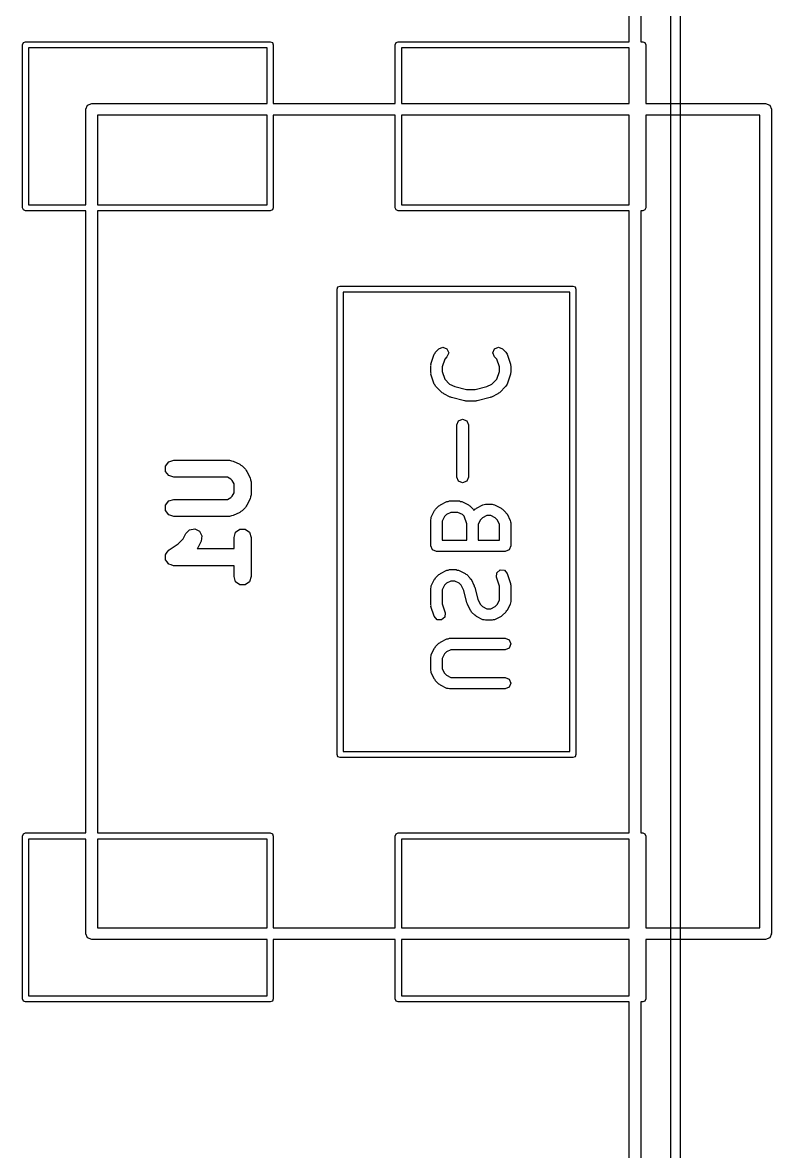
# Model space of a CAD drawing. Extents: x 111.8 to 137.4, y -130 to -95.3.
# Drawn here: x 129.26 to 137.43, y -116.36 to -104.03 of the extents above; entities that cross this region are included whole.
import ezdxf

# ---------------------------------------------------------------- set-up
doc = ezdxf.new("R2010")
doc.units = 0
doc.layers.add('BLACK', color=7, linetype='CONTINUOUS')

msp = doc.modelspace()

# ---------------------------------------------------------------- linework, layer by layer
at = {"layer": 'BLACK', "linetype": 'CONTINUOUS'}
for p, q in [((136.331, -129.922), (136.331, -95.446)), ((136.431, -95.396), (136.431, -129.972)), ((135.876, -104.244), (135.876, -100.639)), ((136.003, -100.576), (136.003, -104.244)), ((129.257, -104.277), (129.267, -104.253)), ((129.257, -106.055), (129.257, -104.277)), ((129.267, -104.253), (129.29, -104.244)), ((129.29, -104.244), (131.96, -104.244)), ((129.323, -104.31), (129.323, -106.022)), ((131.927, -104.31), (129.323, -104.31)), ((131.927, -104.917), (131.927, -104.31)), ((131.96, -104.244), (131.983, -104.253)), ((131.983, -104.253), (131.993, -104.277)), ((131.993, -104.277), (131.993, -104.917)), ((133.324, -104.277), (133.333, -104.253)), ((133.324, -104.917), (133.324, -104.277)), ((133.333, -104.253), (133.357, -104.244)), ((133.357, -104.244), (135.876, -104.244)), ((133.39, -104.31), (133.39, -104.917)), ((135.876, -104.31), (133.39, -104.31)), ((135.876, -104.917), (135.876, -104.31)), ((136.003, -104.244), (136.024, -104.244)), ((136.024, -104.244), (136.047, -104.253)), ((136.047, -104.253), (136.057, -104.277)), ((136.057, -104.277), (136.057, -104.917)), ((129.948, -104.98), (129.967, -104.935)), ((129.948, -106.022), (129.948, -104.98)), ((129.967, -104.935), (130.012, -104.917)), ((130.012, -104.917), (131.927, -104.917)), ((131.993, -104.917), (133.324, -104.917)), ((133.39, -104.917), (135.876, -104.917)), ((136.057, -104.917), (137.365, -104.917)), ((137.365, -104.917), (137.41, -104.935)), ((137.41, -104.935), (137.428, -104.98)), ((137.428, -104.98), (137.428, -113.974)), ((130.075, -105.044), (130.075, -106.022)), ((131.927, -105.044), (130.075, -105.044)), ((131.927, -106.022), (131.927, -105.044)), ((133.324, -105.044), (131.993, -105.044)), ((131.993, -105.044), (131.993, -106.055)), ((133.324, -106.055), (133.324, -105.044)), ((133.39, -105.044), (133.39, -106.022)), ((135.876, -105.044), (133.39, -105.044)), ((135.876, -106.022), (135.876, -105.044)), ((137.301, -105.044), (136.057, -105.044)), ((136.057, -105.044), (136.057, -106.055)), ((137.301, -113.916), (137.301, -105.044)), ((129.267, -106.078), (129.257, -106.055)), ((129.29, -106.088), (129.267, -106.078)), ((129.948, -106.088), (129.29, -106.088)), ((129.323, -106.022), (129.948, -106.022)), ((129.948, -112.88), (129.948, -106.088)), ((130.075, -106.022), (131.927, -106.022)), ((131.96, -106.088), (130.075, -106.088)), ((130.075, -106.088), (130.075, -112.88)), ((131.983, -106.078), (131.96, -106.088)), ((131.993, -106.055), (131.983, -106.078)), ((133.333, -106.078), (133.324, -106.055)), ((133.357, -106.088), (133.333, -106.078)), ((135.876, -106.088), (133.357, -106.088)), ((133.39, -106.022), (135.876, -106.022)), ((135.876, -112.88), (135.876, -106.088)), ((136.024, -106.088), (136.003, -106.088)), ((136.003, -106.088), (136.003, -112.88)), ((136.047, -106.078), (136.024, -106.088)), ((136.057, -106.055), (136.047, -106.078)), ((132.689, -106.944), (132.698, -106.92)), ((132.689, -112.024), (132.689, -106.944)), ((132.698, -106.92), (132.722, -106.911)), ((132.722, -106.911), (135.262, -106.911)), ((135.262, -106.911), (135.285, -106.92)), ((135.285, -106.92), (135.295, -106.944)), ((135.295, -106.944), (135.295, -112.024)), ((132.755, -106.977), (132.755, -111.991)), ((135.229, -106.977), (132.755, -106.977)), ((135.229, -111.991), (135.229, -106.977)), ((133.713, -107.762), (133.749, -107.655)), ((133.749, -107.655), (133.759, -107.644)), ((133.759, -107.644), (133.764, -107.63)), ((133.764, -107.63), (133.8, -107.594)), ((133.8, -107.594), (133.844, -107.576)), ((133.844, -107.576), (133.888, -107.594)), ((133.888, -107.683), (133.863, -107.708)), ((133.888, -107.594), (133.907, -107.639)), ((133.907, -107.639), (133.888, -107.683)), ((134.389, -107.639), (134.407, -107.594)), ((134.407, -107.683), (134.389, -107.639)), ((134.407, -107.594), (134.451, -107.576)), ((134.432, -107.708), (134.407, -107.683)), ((134.451, -107.576), (134.495, -107.594)), ((134.495, -107.594), (134.531, -107.63)), ((134.531, -107.63), (134.537, -107.644)), ((134.537, -107.644), (134.546, -107.655)), ((134.546, -107.655), (134.582, -107.762)), ((133.71, -107.781), (133.714, -107.772)), ((133.71, -107.853), (133.71, -107.781)), ((133.714, -107.772), (133.713, -107.762)), ((133.863, -107.708), (133.835, -107.792)), ((133.835, -107.792), (133.835, -107.843)), ((134.46, -107.792), (134.432, -107.708)), ((134.46, -107.843), (134.46, -107.792)), ((134.582, -107.762), (134.581, -107.772)), ((134.581, -107.772), (134.585, -107.781)), ((134.585, -107.781), (134.585, -107.853)), ((133.714, -107.862), (133.71, -107.853)), ((133.713, -107.873), (133.714, -107.862)), ((133.749, -107.98), (133.713, -107.873)), ((133.835, -107.843), (133.863, -107.926)), ((133.863, -107.926), (133.917, -107.98)), ((134.379, -107.98), (134.432, -107.926)), ((134.432, -107.926), (134.46, -107.843)), ((134.582, -107.873), (134.546, -107.98)), ((134.585, -107.853), (134.581, -107.862)), ((134.581, -107.862), (134.582, -107.873)), ((133.759, -107.991), (133.749, -107.98)), ((133.764, -108.004), (133.759, -107.991)), ((133.836, -108.076), (133.764, -108.004)), ((133.917, -107.98), (133.973, -108.008)), ((133.973, -108.008), (134.102, -108.04)), ((134.102, -108.04), (134.194, -108.04)), ((134.194, -108.04), (134.322, -108.008)), ((134.322, -108.008), (134.379, -107.98)), ((134.531, -108.004), (134.46, -108.076)), ((134.537, -107.991), (134.531, -108.004)), ((134.546, -107.98), (134.537, -107.991)), ((133.845, -108.08), (133.836, -108.076)), ((133.852, -108.087), (133.845, -108.08)), ((133.923, -108.123), (133.852, -108.087)), ((133.93, -108.124), (133.923, -108.123)), ((133.936, -108.128), (133.93, -108.124)), ((134.079, -108.163), (133.936, -108.128)), ((134.087, -108.162), (134.079, -108.163)), ((134.094, -108.165), (134.087, -108.162)), ((134.201, -108.165), (134.094, -108.165)), ((134.209, -108.162), (134.201, -108.165)), ((134.216, -108.163), (134.209, -108.162)), ((134.359, -108.128), (134.216, -108.163)), ((134.365, -108.124), (134.359, -108.128)), ((134.372, -108.123), (134.365, -108.124)), ((134.444, -108.087), (134.372, -108.123)), ((134.45, -108.08), (134.444, -108.087)), ((134.46, -108.076), (134.45, -108.08)), ((133.996, -108.424), (134.014, -108.38)), ((133.996, -108.996), (133.996, -108.424)), ((134.014, -108.38), (134.058, -108.362)), ((134.058, -108.362), (134.103, -108.38)), ((134.103, -108.38), (134.121, -108.424)), ((134.121, -108.424), (134.121, -108.996)), ((130.818, -108.875), (130.852, -108.828)), ((130.818, -108.933), (130.818, -108.875)), ((130.852, -108.828), (130.907, -108.81)), ((130.907, -108.81), (131.514, -108.81)), ((131.514, -108.81), (131.535, -108.816)), ((131.535, -108.816), (131.556, -108.82)), ((131.556, -108.82), (131.628, -108.855)), ((131.628, -108.855), (131.639, -108.866)), ((131.639, -108.866), (131.652, -108.873)), ((131.652, -108.873), (131.688, -108.909)), ((131.688, -108.909), (131.695, -108.922)), ((131.695, -108.922), (131.705, -108.933)), ((130.852, -108.979), (130.818, -108.933)), ((130.907, -108.997), (130.852, -108.979)), ((131.492, -108.997), (130.907, -108.997)), ((131.53, -109.016), (131.492, -108.997)), ((131.545, -109.031), (131.53, -109.016)), ((131.564, -109.069), (131.545, -109.031)), ((131.705, -108.933), (131.741, -109.005)), ((131.741, -109.005), (131.744, -109.026)), ((131.744, -109.026), (131.751, -109.046)), ((131.751, -109.046), (131.751, -109.189)), ((134.014, -109.04), (133.996, -108.996)), ((134.058, -109.058), (134.014, -109.04)), ((134.103, -109.04), (134.058, -109.058)), ((134.121, -108.996), (134.103, -109.04)), ((131.545, -109.205), (131.564, -109.167)), ((131.564, -109.167), (131.564, -109.069)), ((130.818, -109.303), (130.852, -109.256)), ((130.852, -109.256), (130.907, -109.238)), ((130.907, -109.238), (131.492, -109.238)), ((131.492, -109.238), (131.53, -109.219)), ((131.53, -109.219), (131.545, -109.205)), ((131.741, -109.231), (131.705, -109.303)), ((131.744, -109.21), (131.741, -109.231)), ((131.751, -109.189), (131.744, -109.21)), ((133.816, -109.297), (133.888, -109.261)), ((133.888, -109.261), (133.902, -109.26)), ((133.902, -109.26), (133.916, -109.255)), ((133.916, -109.255), (134.023, -109.255)), ((134.023, -109.255), (134.036, -109.26)), ((134.036, -109.26), (134.051, -109.261)), ((134.051, -109.261), (134.122, -109.297)), ((134.295, -109.296), (134.308, -109.29)), ((134.308, -109.29), (134.38, -109.29)), ((134.38, -109.29), (134.393, -109.296)), ((130.818, -109.361), (130.818, -109.303)), ((130.852, -109.408), (130.818, -109.361)), ((130.907, -109.426), (130.852, -109.408)), ((131.556, -109.416), (131.535, -109.419)), ((131.628, -109.38), (131.556, -109.416)), ((131.639, -109.37), (131.628, -109.38)), ((131.652, -109.363), (131.639, -109.37)), ((131.688, -109.327), (131.652, -109.363)), ((131.695, -109.313), (131.688, -109.327)), ((131.705, -109.303), (131.695, -109.313)), ((133.717, -109.432), (133.753, -109.361)), ((133.753, -109.361), (133.76, -109.354)), ((133.76, -109.354), (133.764, -109.344)), ((133.764, -109.344), (133.8, -109.309)), ((133.8, -109.309), (133.809, -109.305)), ((133.809, -109.305), (133.816, -109.297)), ((133.881, -109.404), (133.86, -109.426)), ((133.93, -109.38), (133.881, -109.404)), ((134.008, -109.38), (133.93, -109.38)), ((134.057, -109.404), (134.008, -109.38)), ((134.075, -109.422), (134.057, -109.404)), ((134.122, -109.297), (134.129, -109.305)), ((134.129, -109.305), (134.138, -109.309)), ((134.138, -109.309), (134.174, -109.344)), ((134.174, -109.344), (134.18, -109.358)), ((134.18, -109.358), (134.193, -109.344)), ((134.193, -109.344), (134.202, -109.34)), ((134.202, -109.34), (134.209, -109.333)), ((134.209, -109.333), (134.28, -109.297)), ((134.323, -109.415), (134.274, -109.44)), ((134.28, -109.297), (134.295, -109.296)), ((134.365, -109.415), (134.323, -109.415)), ((134.414, -109.44), (134.365, -109.415)), ((134.393, -109.296), (134.408, -109.297)), ((134.408, -109.297), (134.479, -109.333)), ((134.479, -109.333), (134.486, -109.34)), ((134.486, -109.34), (134.495, -109.344)), ((134.495, -109.344), (134.531, -109.38)), ((134.531, -109.38), (134.535, -109.39)), ((134.535, -109.39), (134.543, -109.396)), ((134.543, -109.396), (134.579, -109.468)), ((131.514, -109.426), (130.907, -109.426)), ((131.535, -109.419), (131.514, -109.426)), ((133.71, -109.46), (133.716, -109.447)), ((133.71, -109.746), (133.71, -109.46)), ((133.716, -109.447), (133.717, -109.432)), ((133.86, -109.426), (133.835, -109.475)), ((133.835, -109.475), (133.835, -109.683)), ((134.103, -109.506), (134.075, -109.422)), ((134.103, -109.683), (134.103, -109.506)), ((134.253, -109.461), (134.228, -109.51)), ((134.228, -109.51), (134.228, -109.683)), ((134.274, -109.44), (134.253, -109.461)), ((134.436, -109.461), (134.414, -109.44)), ((134.46, -109.51), (134.436, -109.461)), ((134.46, -109.683), (134.46, -109.51)), ((134.579, -109.468), (134.58, -109.482)), ((134.58, -109.482), (134.585, -109.496)), ((134.585, -109.496), (134.585, -109.746)), ((131.009, -109.669), (131.038, -109.612)), ((131.038, -109.612), (131.078, -109.57)), ((131.078, -109.57), (131.136, -109.561)), ((131.136, -109.561), (131.187, -109.587)), ((131.187, -109.587), (131.214, -109.638)), ((131.214, -109.638), (131.205, -109.695)), ((131.564, -109.654), (131.581, -109.598)), ((131.564, -109.774), (131.564, -109.654)), ((131.581, -109.598), (131.628, -109.564)), ((131.628, -109.564), (131.686, -109.564)), ((131.686, -109.564), (131.733, -109.598)), ((131.733, -109.598), (131.751, -109.654)), ((131.751, -109.654), (131.751, -110.082)), ((130.855, -109.79), (130.955, -109.724)), ((130.955, -109.724), (131.009, -109.669)), ((131.17, -109.767), (131.163, -109.774)), ((131.163, -109.774), (131.564, -109.774)), ((131.205, -109.695), (131.17, -109.767)), ((133.729, -109.79), (133.71, -109.746)), ((133.835, -109.683), (134.103, -109.683)), ((134.228, -109.683), (134.46, -109.683)), ((134.585, -109.746), (134.567, -109.79)), ((130.817, -109.893), (130.818, -109.866)), ((130.818, -109.895), (130.817, -109.893)), ((130.818, -109.839), (130.819, -109.837)), ((130.818, -109.866), (130.818, -109.839)), ((130.818, -109.897), (130.818, -109.895)), ((130.834, -109.919), (130.818, -109.897)), ((130.819, -109.835), (130.836, -109.814)), ((130.819, -109.837), (130.819, -109.835)), ((130.836, -109.814), (130.852, -109.792)), ((130.852, -109.792), (130.854, -109.791)), ((130.854, -109.791), (130.855, -109.79)), ((133.773, -109.808), (133.729, -109.79)), ((134.523, -109.808), (133.773, -109.808)), ((134.567, -109.79), (134.523, -109.808)), ((130.849, -109.941), (130.834, -109.919)), ((130.851, -109.942), (130.849, -109.941)), ((130.852, -109.944), (130.851, -109.942)), ((130.878, -109.952), (130.852, -109.944)), ((130.904, -109.962), (130.878, -109.952)), ((130.905, -109.961), (130.904, -109.962)), ((130.907, -109.962), (130.905, -109.961)), ((131.564, -109.962), (130.907, -109.962)), ((131.564, -110.082), (131.564, -109.962)), ((133.816, -110.047), (133.888, -110.011)), ((133.888, -110.011), (133.902, -110.01)), ((133.902, -110.01), (133.916, -110.005)), ((133.916, -110.005), (133.987, -110.005)), ((133.987, -110.005), (134, -110.01)), ((134, -110.01), (134.015, -110.011)), ((134.015, -110.011), (134.086, -110.047)), ((134.431, -110.039), (134.467, -110.008)), ((134.467, -110.008), (134.515, -110.011)), ((134.515, -110.011), (134.546, -110.047)), ((131.581, -110.137), (131.564, -110.082)), ((131.628, -110.171), (131.581, -110.137)), ((131.733, -110.137), (131.686, -110.171)), ((131.751, -110.082), (131.733, -110.137)), ((133.717, -110.182), (133.753, -110.111)), ((133.753, -110.111), (133.76, -110.104)), ((133.76, -110.104), (133.764, -110.094)), ((133.764, -110.094), (133.8, -110.059)), ((133.8, -110.059), (133.809, -110.055)), ((133.809, -110.055), (133.816, -110.047)), ((133.881, -110.154), (133.86, -110.176)), ((133.93, -110.13), (133.881, -110.154)), ((133.972, -110.13), (133.93, -110.13)), ((134.021, -110.154), (133.972, -110.13)), ((134.043, -110.176), (134.021, -110.154)), ((134.086, -110.047), (134.093, -110.055)), ((134.093, -110.055), (134.103, -110.059)), ((134.103, -110.059), (134.138, -110.094)), ((134.138, -110.094), (134.142, -110.104)), ((134.142, -110.104), (134.15, -110.111)), ((134.15, -110.111), (134.186, -110.182)), ((134.428, -110.087), (134.431, -110.039)), ((134.46, -110.184), (134.428, -110.087)), ((134.546, -110.047), (134.582, -110.155)), ((134.582, -110.155), (134.581, -110.165)), ((131.686, -110.171), (131.628, -110.171)), ((133.71, -110.21), (133.716, -110.197)), ((133.71, -110.389), (133.71, -110.21)), ((133.716, -110.197), (133.717, -110.182)), ((133.86, -110.176), (133.835, -110.225)), ((133.835, -110.225), (133.835, -110.378)), ((134.071, -110.232), (134.043, -110.176)), ((134.105, -110.368), (134.071, -110.232)), ((134.186, -110.182), (134.186, -110.189)), ((134.186, -110.189), (134.19, -110.195)), ((134.19, -110.195), (134.225, -110.331)), ((134.46, -110.338), (134.46, -110.184)), ((134.581, -110.165), (134.585, -110.174)), ((134.585, -110.174), (134.585, -110.353)), ((133.714, -110.398), (133.71, -110.389)), ((133.713, -110.408), (133.714, -110.398)), ((133.835, -110.378), (133.868, -110.476)), ((134.109, -110.374), (134.105, -110.368)), ((134.11, -110.381), (134.109, -110.374)), ((134.145, -110.452), (134.11, -110.381)), ((134.225, -110.331), (134.253, -110.387)), ((134.253, -110.387), (134.274, -110.409)), ((134.414, -110.409), (134.436, -110.387)), ((134.436, -110.387), (134.46, -110.338)), ((134.579, -110.381), (134.543, -110.452)), ((134.58, -110.366), (134.579, -110.381)), ((134.585, -110.353), (134.58, -110.366)), ((133.749, -110.515), (133.713, -110.408)), ((133.78, -110.552), (133.749, -110.515)), ((133.864, -110.524), (133.828, -110.555)), ((133.868, -110.476), (133.864, -110.524)), ((134.153, -110.459), (134.145, -110.452)), ((134.157, -110.468), (134.153, -110.459)), ((134.193, -110.504), (134.157, -110.468)), ((134.202, -110.508), (134.193, -110.504)), ((134.209, -110.516), (134.202, -110.508)), ((134.28, -110.552), (134.209, -110.516)), ((134.274, -110.409), (134.323, -110.433)), ((134.323, -110.433), (134.365, -110.433)), ((134.365, -110.433), (134.414, -110.409)), ((134.479, -110.516), (134.408, -110.552)), ((134.486, -110.508), (134.479, -110.516)), ((134.495, -110.504), (134.486, -110.508)), ((134.531, -110.468), (134.495, -110.504)), ((134.535, -110.459), (134.531, -110.468)), ((134.543, -110.452), (134.535, -110.459)), ((133.828, -110.555), (133.78, -110.552)), ((134.295, -110.553), (134.28, -110.552)), ((134.308, -110.558), (134.295, -110.553)), ((134.38, -110.558), (134.308, -110.558)), ((134.393, -110.553), (134.38, -110.558)), ((134.408, -110.552), (134.393, -110.553)), ((133.816, -110.797), (133.888, -110.761)), ((133.888, -110.761), (133.902, -110.76)), ((133.902, -110.76), (133.916, -110.755)), ((133.916, -110.755), (134.523, -110.755)), ((134.523, -110.755), (134.567, -110.773)), ((134.567, -110.773), (134.585, -110.817)), ((133.717, -110.932), (133.753, -110.861)), ((133.753, -110.861), (133.76, -110.854)), ((133.76, -110.854), (133.764, -110.844)), ((133.764, -110.844), (133.8, -110.809)), ((133.8, -110.809), (133.809, -110.805)), ((133.809, -110.805), (133.816, -110.797)), ((133.93, -110.88), (133.881, -110.904)), ((134.523, -110.88), (133.93, -110.88)), ((134.567, -110.861), (134.523, -110.88)), ((134.585, -110.817), (134.567, -110.861)), ((133.71, -110.96), (133.716, -110.947)), ((133.71, -111.103), (133.71, -110.96)), ((133.716, -110.947), (133.717, -110.932)), ((133.86, -110.926), (133.835, -110.975)), ((133.835, -110.975), (133.835, -111.088)), ((133.881, -110.904), (133.86, -110.926)), ((133.716, -111.116), (133.71, -111.103)), ((133.717, -111.131), (133.716, -111.116)), ((133.753, -111.202), (133.717, -111.131)), ((133.835, -111.088), (133.86, -111.137)), ((133.86, -111.137), (133.881, -111.159)), ((133.76, -111.209), (133.753, -111.202)), ((133.764, -111.218), (133.76, -111.209)), ((133.8, -111.254), (133.764, -111.218)), ((133.809, -111.258), (133.8, -111.254)), ((133.816, -111.266), (133.809, -111.258)), ((133.888, -111.302), (133.816, -111.266)), ((133.881, -111.159), (133.93, -111.183)), ((133.93, -111.183), (134.523, -111.183)), ((134.523, -111.183), (134.567, -111.202)), ((134.567, -111.202), (134.585, -111.246)), ((134.585, -111.246), (134.567, -111.29)), ((133.902, -111.303), (133.888, -111.302)), ((133.916, -111.308), (133.902, -111.303)), ((134.523, -111.308), (133.916, -111.308)), ((134.567, -111.29), (134.523, -111.308)), ((132.755, -111.991), (135.229, -111.991)), ((132.698, -112.047), (132.689, -112.024)), ((132.722, -112.057), (132.698, -112.047)), ((135.262, -112.057), (132.722, -112.057)), ((135.285, -112.047), (135.262, -112.057)), ((135.295, -112.024), (135.285, -112.047)), ((129.257, -112.913), (129.267, -112.889)), ((129.257, -114.691), (129.257, -112.913)), ((129.267, -112.889), (129.29, -112.88)), ((129.29, -112.88), (129.948, -112.88)), ((129.323, -112.946), (129.323, -114.658)), ((129.948, -112.946), (129.323, -112.946)), ((129.948, -113.98), (129.948, -112.946)), ((130.075, -112.88), (131.96, -112.88)), ((130.075, -112.946), (130.075, -113.916)), ((131.927, -112.946), (130.075, -112.946)), ((131.927, -113.916), (131.927, -112.946)), ((131.96, -112.88), (131.983, -112.889)), ((131.983, -112.889), (131.993, -112.913)), ((131.993, -112.913), (131.993, -113.916)), ((133.324, -112.913), (133.333, -112.889)), ((133.324, -113.916), (133.324, -112.913)), ((133.333, -112.889), (133.357, -112.88)), ((133.357, -112.88), (135.876, -112.88)), ((133.39, -112.946), (133.39, -113.916)), ((135.876, -112.946), (133.39, -112.946)), ((135.876, -113.916), (135.876, -112.946)), ((136.003, -112.88), (136.024, -112.88)), ((136.024, -112.88), (136.047, -112.889)), ((136.047, -112.889), (136.057, -112.913)), ((136.057, -112.913), (136.057, -113.916)), ((130.075, -113.916), (131.927, -113.916)), ((131.993, -113.916), (133.324, -113.916)), ((133.39, -113.916), (135.876, -113.916)), ((136.057, -113.916), (137.301, -113.916)), ((137.428, -113.974), (137.427, -113.977)), ((137.427, -113.977), (137.428, -113.98)), ((129.967, -114.024), (129.948, -113.98)), ((130.012, -114.043), (129.967, -114.024)), ((131.927, -114.043), (130.012, -114.043)), ((131.927, -114.658), (131.927, -114.043)), ((133.324, -114.043), (131.993, -114.043)), ((131.993, -114.043), (131.993, -114.691)), ((133.324, -114.691), (133.324, -114.043)), ((133.39, -114.043), (133.39, -114.658)), ((135.876, -114.043), (133.39, -114.043)), ((135.876, -114.658), (135.876, -114.043)), ((137.365, -114.043), (136.057, -114.043)), ((136.057, -114.043), (136.057, -114.691)), ((137.41, -114.024), (137.365, -114.043)), ((137.428, -113.98), (137.41, -114.024)), ((129.267, -114.714), (129.257, -114.691)), ((129.29, -114.724), (129.267, -114.714)), ((129.323, -114.658), (131.927, -114.658)), ((131.983, -114.714), (131.96, -114.724)), ((131.993, -114.691), (131.983, -114.714)), ((133.333, -114.714), (133.324, -114.691)), ((133.357, -114.724), (133.333, -114.714)), ((133.39, -114.658), (135.876, -114.658)), ((136.047, -114.714), (136.024, -114.724)), ((136.057, -114.691), (136.047, -114.714)), ((131.96, -114.724), (129.29, -114.724)), ((135.876, -114.724), (133.357, -114.724)), ((135.876, -117.677), (135.876, -114.724)), ((136.024, -114.724), (136.003, -114.724)), ((136.003, -114.724), (136.003, -117.703))]:
    msp.add_line(p, q, dxfattribs=at)

doc.saveas('drawing.dxf')
